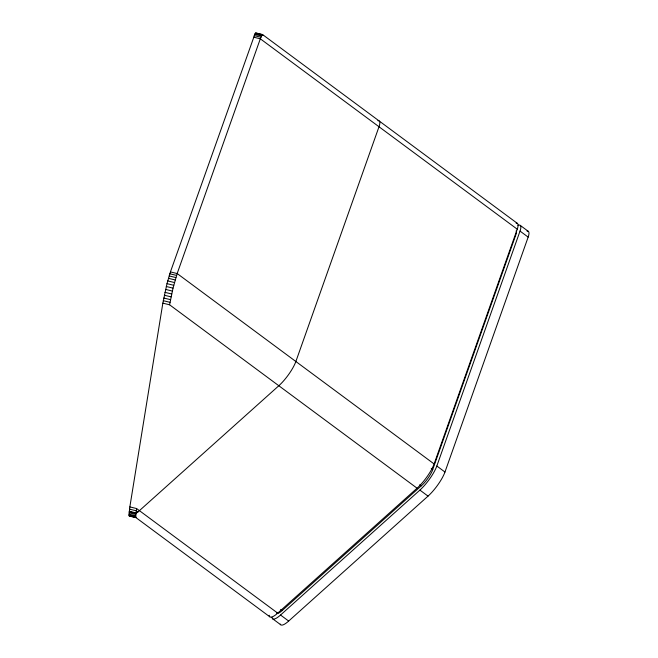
<?xml version="1.0" encoding="UTF-8"?>
<svg xmlns="http://www.w3.org/2000/svg" width="658" height="658" viewBox="0 0 658 658"><rect width="100%" height="100%" fill="white"/><g stroke="black" fill="none" stroke-linecap="round" stroke-linejoin="round"><path stroke-width="0.99" d="M269.764 616.776L136.091 517.714L129.346 516.078L129.026 515.165L129.848 506.907L162.847 303.157L166.992 283.647L170.43 271.91L255.123 33.509L255.798 32.9L262.542 34.545L517.525 223.498M136.379 517.607L135.885 517.451L135.754 515.798L136.593 508.552L129.848 506.907M516.094 223.128A21.048 5.272 -53.5 0 1 517.254 229.206L434.115 463.956A21.048 5.272 -53.5 0 1 417.073 488.195L169.591 304.794L173.029 288.146L177.175 273.547L260.313 38.797L262.246 34.652L262.863 35.458M276.738 613.124A14.065 3.529 -53.5 0 0 281.032 611.562L422.543 484.699A13.925 3.487 -53.5 0 0 432.248 470.898L516.25 233.697A13.925 3.487 -53.5 0 0 516.094 230.999M271.968 617.179A21.048 5.272 -53.5 0 0 280.538 615.033L419.903 490.095A20.908 5.239 -53.5 0 0 436.83 466.012L520.026 231.09A20.908 5.239 -53.5 0 0 517.879 225.299M280.275 624.105A21.048 5.272 -53.5 0 0 288.673 621.053L428.037 496.124A20.908 5.239 -53.5 0 0 444.964 472.041L528.16 237.11A20.908 5.239 -53.5 0 0 527.017 231.073M130.004 515.477L129.346 516.078M269.196 615.263A20.908 5.239 -53.5 0 0 277.709 613.133L417.073 488.195M129.182 511.76L135.935 513.405L137.9 512.006L278.827 385.744A21.048 5.272 -53.5 0 0 295.87 361.505L379 126.755A21.048 5.272 -53.5 0 0 377.848 120.677M255.501 33.015L262.748 34.808M255.123 33.509L261.876 35.145M254.671 34.372L261.423 36.017M254.153 35.598L260.897 37.235M253.569 37.152L260.313 38.797L517.254 229.206M170.43 271.91L177.175 273.547L434.115 463.956M169.797 273.777L176.55 275.422M169.131 275.924L175.875 277.569M168.432 278.318L175.176 279.954M167.716 280.9L174.46 282.545M166.992 283.647L173.737 285.292M166.285 286.501L173.029 288.146M165.594 289.413L172.338 291.058M164.936 292.341L171.68 293.978M164.327 295.228L171.072 296.865M163.768 298.025L170.512 299.661M163.266 300.681L170.019 302.318M162.847 303.157L169.591 304.794M129.503 509.144L136.247 510.789L137.9 512.006M129.248 511.118L136.436 513.092M129.083 512.804L135.828 514.441M129.009 514.153L135.754 515.798M129.026 515.165L135.77 516.81M129.141 515.806L135.885 517.451M520.297 225.423L528.432 231.451M520.026 231.09L528.16 237.11M436.83 466.012L444.964 472.041M431.229 468.397L432.775 469.549M419.763 484.716L421.309 485.867M419.903 490.095L428.037 496.124M280.67 609.407L282.216 610.558M280.538 615.033L288.673 621.053M136.593 508.552L277.709 613.133M272.535 618.701L280.67 624.722"/></g></svg>
